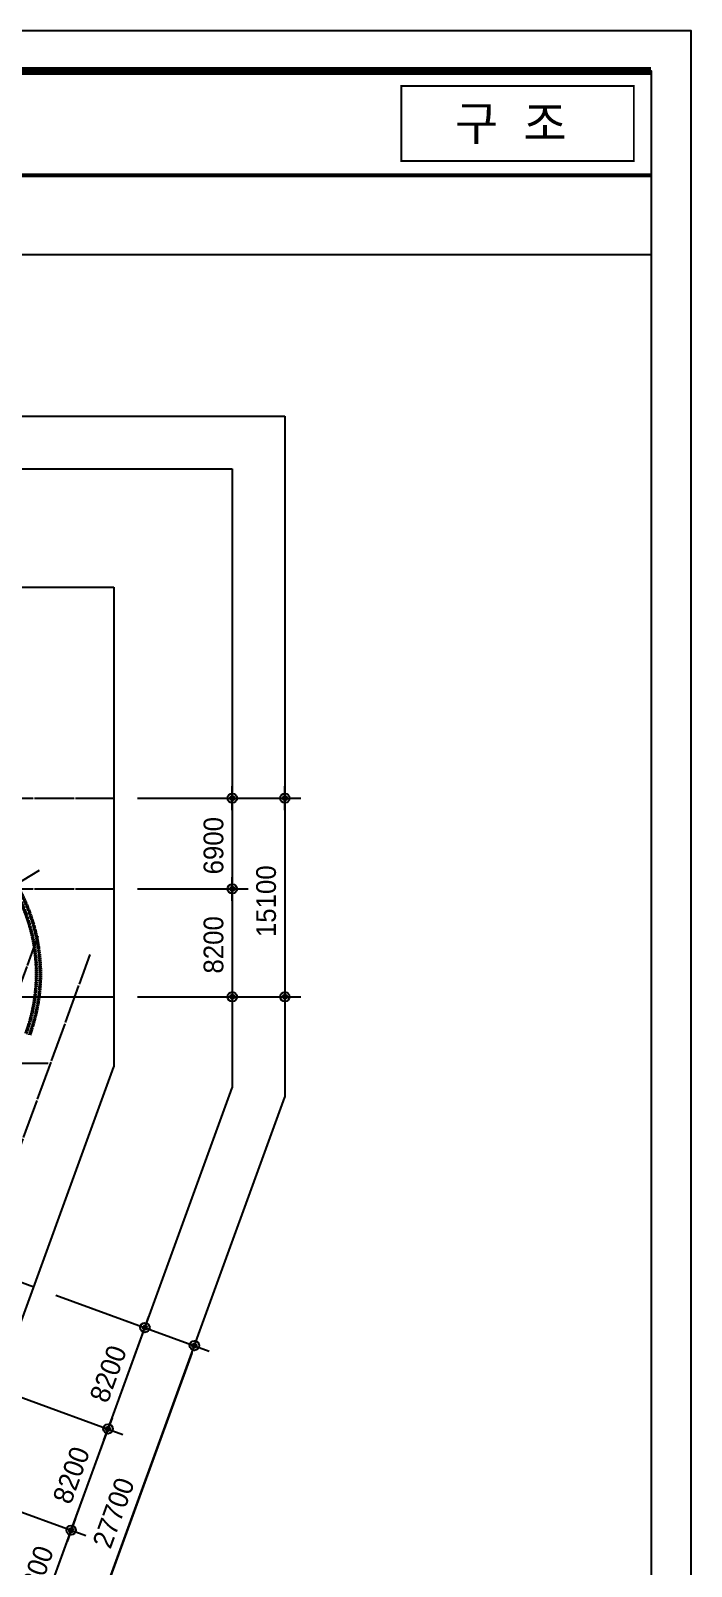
# Model space of a CAD drawing. Extents: x -1102843 to -854660, y -1929973 to -1754472.
# Drawn here: x -904863 to -854660, y -1871258 to -1754472 of the extents above; entities that cross this region are included whole.
import ezdxf
from ezdxf.enums import TextEntityAlignment as Align

# ---------------------------------------------------------------- set-up
doc = ezdxf.new("R2010")
doc.units = 0
doc.header["$LTSCALE"] = 100
doc.header["$MEASUREMENT"] = 0
doc.linetypes.add('CEN', pattern=[62, 60, -1, 0, -1])
doc.linetypes.add('HIDDEN', pattern=[0.375, 0.25, -0.125])
doc.layers.get('0').update_dxf_attribs({"linetype": 'CONTINUOUS'})
for name, color, linetype in [('!!0-Cen', 174, 'CEN'), ('!!0-END', 253, 'CONTINUOUS'), ('!!0-WALL', 2, 'CONTINUOUS'), ('7DIM', 7, 'CONTINUOUS'), ('Dim', 7, 'CONTINUOUS'), ('T-text', 3, 'CONTINUOUS'), ('TITLE-BOX', 5, 'CONTINUOUS')]:
    doc.layers.add(name, color=color, linetype=linetype)
doc.layers.add('!!0-하부골조', color=5, linetype='HIDDEN', lineweight=50)
doc.layers.add('DEFPOINT', color=135, linetype='CONTINUOUS', plot=False)
doc.styles.add('굴림', font='Gulim.ttf')

msp = doc.modelspace()

# ---------------------------------------------------------------- linework, layer by layer
at = {"layer": '!!0-Cen', "ltscale": 0.5}
for p, q in [((-904640, -1850029, 0), (-1037616, -1801630, 0)), ((-978975, -1812840, 0), (-898539, -1812840, 0)), ((-978975, -1819740, 0), (-898539, -1819740, 0)), ((-924194, -1877993, 0), (-904288, -1823303, 0)), ((-920247, -1879429, 0), (-900341, -1824739, 0)), ((-978975, -1827940, 0), (-898539, -1827940, 0)), ((-918646, -1832984, 0), (-903546, -1832984, 0))]:
    msp.add_line(p, q, dxfattribs=at)
at = {"layer": '!!0-END'}
msp.add_line((-913977, -1824213, 0), (-904203, -1818328, 0), dxfattribs=at)
at = {"layer": '!!0-WALL'}
for radius, end in [(13240, 90), (13540, 82.10184), (13540, 82.10184)]:
    msp.add_arc((-917666, -1826201, 0), radius, 340, end, dxfattribs=at)
at = {"layer": '!!0-하부골조', "ltscale": 4}
for radius, end in [(13240, 90), (13540, 82.10184)]:
    msp.add_arc((-917666, -1826201, 0), radius, 340, end, dxfattribs=at)
at = {"linetype": 'Continuous', "const_width": 150}
msp.add_lwpolyline([(-876703, -1758667), (-859026, -1758667), (-859026, -1764387), (-876703, -1764387)], close=True, dxfattribs=at)
at = {"layer": '7DIM'}
for p, q in [((-906200, -1783784), (-904400, -1783784)), ((-906200, -1787784, 0), (-904400, -1787784, 0)), ((-889546, -1813740), (-889546, -1811940)), ((-885546, -1813740), (-885546, -1811940)), ((-889546, -1818840), (-889546, -1820640)), ((-889546, -1820640, 0), (-889546, -1818840, 0)), ((-889546, -1827040, 0), (-889546, -1828840, 0)), ((-885546, -1827040), (-885546, -1828840)), ((-896491, -1853953), (-895875, -1852261)), ((-892732, -1855321), (-892116, -1853630)), ((-899295, -1861658), (-898680, -1859967)), ((-898680, -1859967), (-899295, -1861658)), ((-902100, -1869364), (-901484, -1867672)), ((-901484, -1867672), (-902100, -1869364))]:
    msp.add_line(p, q, dxfattribs=at)
for centre, radius in [((-889546, -1812840), 360), ((-885546, -1812840), 360), ((-889546, -1812840), 168), ((-885546, -1812840), 168), ((-889546, -1819740), 360), ((-889546, -1819740, 0), 360), ((-889546, -1819740), 168), ((-889546, -1819740, 0), 168), ((-889546, -1827940, 0), 360), ((-885546, -1827940), 360), ((-889546, -1827940, 0), 168), ((-885546, -1827940), 168), ((-896183, -1853107), 360), ((-896183, -1853107), 168), ((-892424, -1854475), 360), ((-892424, -1854475), 168), ((-898988, -1860813), 360), ((-898987, -1860813), 360), ((-898988, -1860813), 168), ((-898987, -1860813), 168), ((-901792, -1868518), 360), ((-901792, -1868518), 360), ((-901792, -1868518), 168), ((-901792, -1868518), 168)]:
    msp.add_circle(centre, radius, dxfattribs=at)
at = {"layer": 'DEFPOINT', "color": 161}
msp.add_line((-1096727, -1771480), (-857718, -1771480), dxfattribs=at)
at = {"layer": 'DEFPOINT', "linetype": 'Continuous'}
for p, q in [((-976617, -1783784, 0), (-885546, -1783784, 0)), ((-885546, -1783784, 0), (-885546, -1835577, 0)), ((-977323, -1787784, 0), (-889546, -1787784, 0)), ((-889546, -1787784, 0), (-889546, -1834871, 0)), ((-977146, -1796784, 0), (-898546, -1796784, 0)), ((-898546, -1796784, 0), (-898546, -1833285, 0)), ((-915915, -1881006, 0), (-898546, -1833285, 0)), ((-910536, -1892541, 0), (-889546, -1834871, 0)), ((-908145, -1897668, 0), (-885546, -1835577, 0))]:
    msp.add_line(p, q, dxfattribs=at)
at = {"layer": 'DEFPOINT', "color": 161}
for points in [[(-1102843, -1929973), (-854660, -1929973), (-854660, -1754472), (-1102843, -1754472)], [(-1096727, -1757530), (-857718, -1757530), (-857718, -1926915), (-1096727, -1926915)]]:
    msp.add_lwpolyline(points, close=True, dxfattribs=at)
at = {"layer": 'DEFPOINT', "color": 129, "linetype": 'Continuous'}
msp.add_lwpolyline([(-854660, -1754472), (-1102843, -1754472), (-1102843, -1929973), (-854660, -1929973)], close=True, dxfattribs=at)
at = {"layer": 'Dim', "color": 7}
for p, q in [((-896746, -1812840), (-888346, -1812840)), ((-896746, -1812840), (-884346, -1812840)), ((-896746, -1819740), (-888346, -1819740)), ((-896746, -1819740, 0), (-888346, -1819740, 0)), ((-896746, -1827940, 0), (-888346, -1827940, 0)), ((-896746, -1827940), (-884346, -1827940)), ((-902949, -1850645), (-895055, -1853518)), ((-902949, -1850645), (-891296, -1854886)), ((-905753, -1858350), (-897860, -1861223)), ((-905753, -1858350), (-897860, -1861223)), ((-908558, -1866056), (-900665, -1868929)), ((-908558, -1866056), (-900665, -1868929))]:
    msp.add_line(p, q, dxfattribs=at)
at = {"layer": 'Dim'}
for p, q in [((-889546, -1813440), (-889546, -1819140)), ((-885546, -1813440), (-885546, -1827340)), ((-889546, -1820340, 0), (-889546, -1827340, 0)), ((-898782, -1860249), (-896388, -1853671)), ((-892629, -1855039), (-901693, -1879941)), ((-901587, -1867954), (-899193, -1861376)), ((-904255, -1875284), (-901997, -1869082))]:
    msp.add_line(p, q, dxfattribs=at)
at = {"layer": 'TITLE-BOX', "color": 2}
for points, const_width in [([(-1096727, -1757530), (-857718, -1757530)], 612), ([(-1096727, -1765480), (-857718, -1765480)], 306)]:
    msp.add_lwpolyline(points, dxfattribs=dict(at, const_width=const_width))

# ---------------------------------------------------------------- texts
at = {"layer": 'Dim', "color": 3, "style": '굴림'}
for s, rotation, p in [('6900', 90, (-890225, -1818638)), ('15100', 90, (-886226, -1823406)), ('8200', 90, (-890225, -1826179, 0)), ('8200', 70, (-899023, -1858926)), ('8200', 70, (-901828, -1866631)), ('27700', 70, (-898804, -1870015)), ('7800', 70, (-904571, -1874165))]:
    msp.add_text(s, height=1500, rotation=rotation, dxfattribs=at).set_placement(p)
at = {"layer": 'T-text', "style": '굴림'}
msp.add_text('구  조', height=2625, dxfattribs=at).set_placement((-872625, -1761505), align=Align.MIDDLE_LEFT)

doc.saveas('drawing.dxf')
